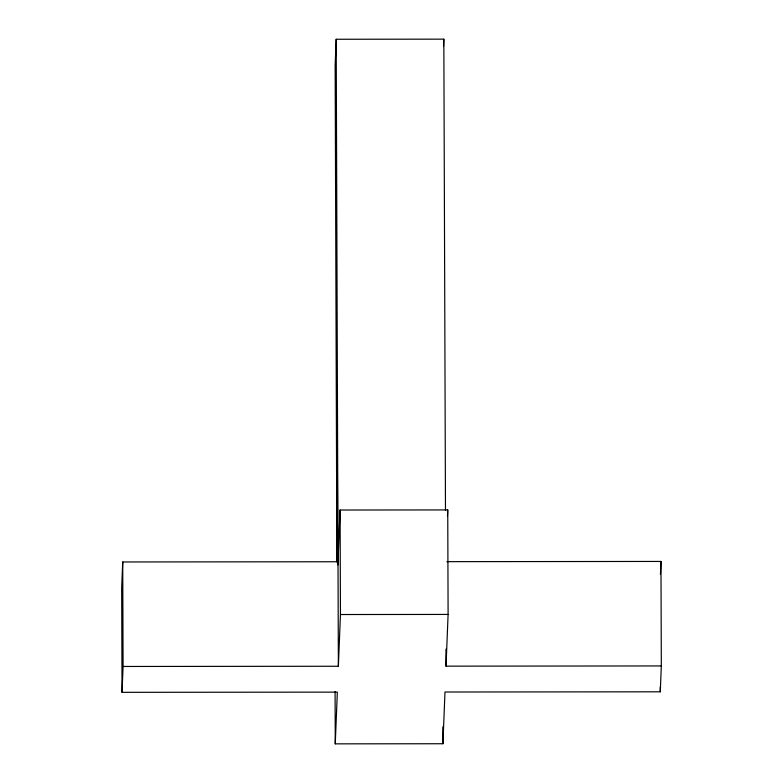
<?xml version="1.0" encoding="UTF-8"?>
<svg xmlns="http://www.w3.org/2000/svg" width="783" height="783" viewBox="0 0 783 783"><rect width="100%" height="100%" fill="white"/><g stroke="black" fill="none" stroke-linecap="round" stroke-linejoin="round"><path stroke-width="1.17" d="M338.011 561.754L122.716 561.969L121.678 587.827L122.04 692.329L337.336 692.123L335.261 743.85L442.914 743.742L444.989 692.015L660.284 691.81L661.322 665.942L660.96 561.44L446.887 561.656M122.04 692.329L123.078 666.47L122.716 561.969M445.478 510.379L443.834 39.15L336.191 39.258L335.153 65.116L336.886 561.988M337.884 564.993L340.086 510.027L447.739 509.929L448.101 614.43L446.026 666.157L661.322 665.942M123.078 666.47L338.373 666.255L340.448 614.528L340.086 510.027M443.55 46.207L443.834 39.15M447.494 515.938L447.739 509.929M660.441 574.379L660.96 561.44M340.448 614.528L448.101 614.43M660.265 686.945L660.284 691.81M445.967 649.146L446.026 666.157M442.855 726.732L442.914 743.742M336.191 39.258L338.373 666.255M337.727 562.145L337.209 411.476L336.69 424.406L337.17 561.714M335.085 691.604L335.261 743.85"/></g></svg>
